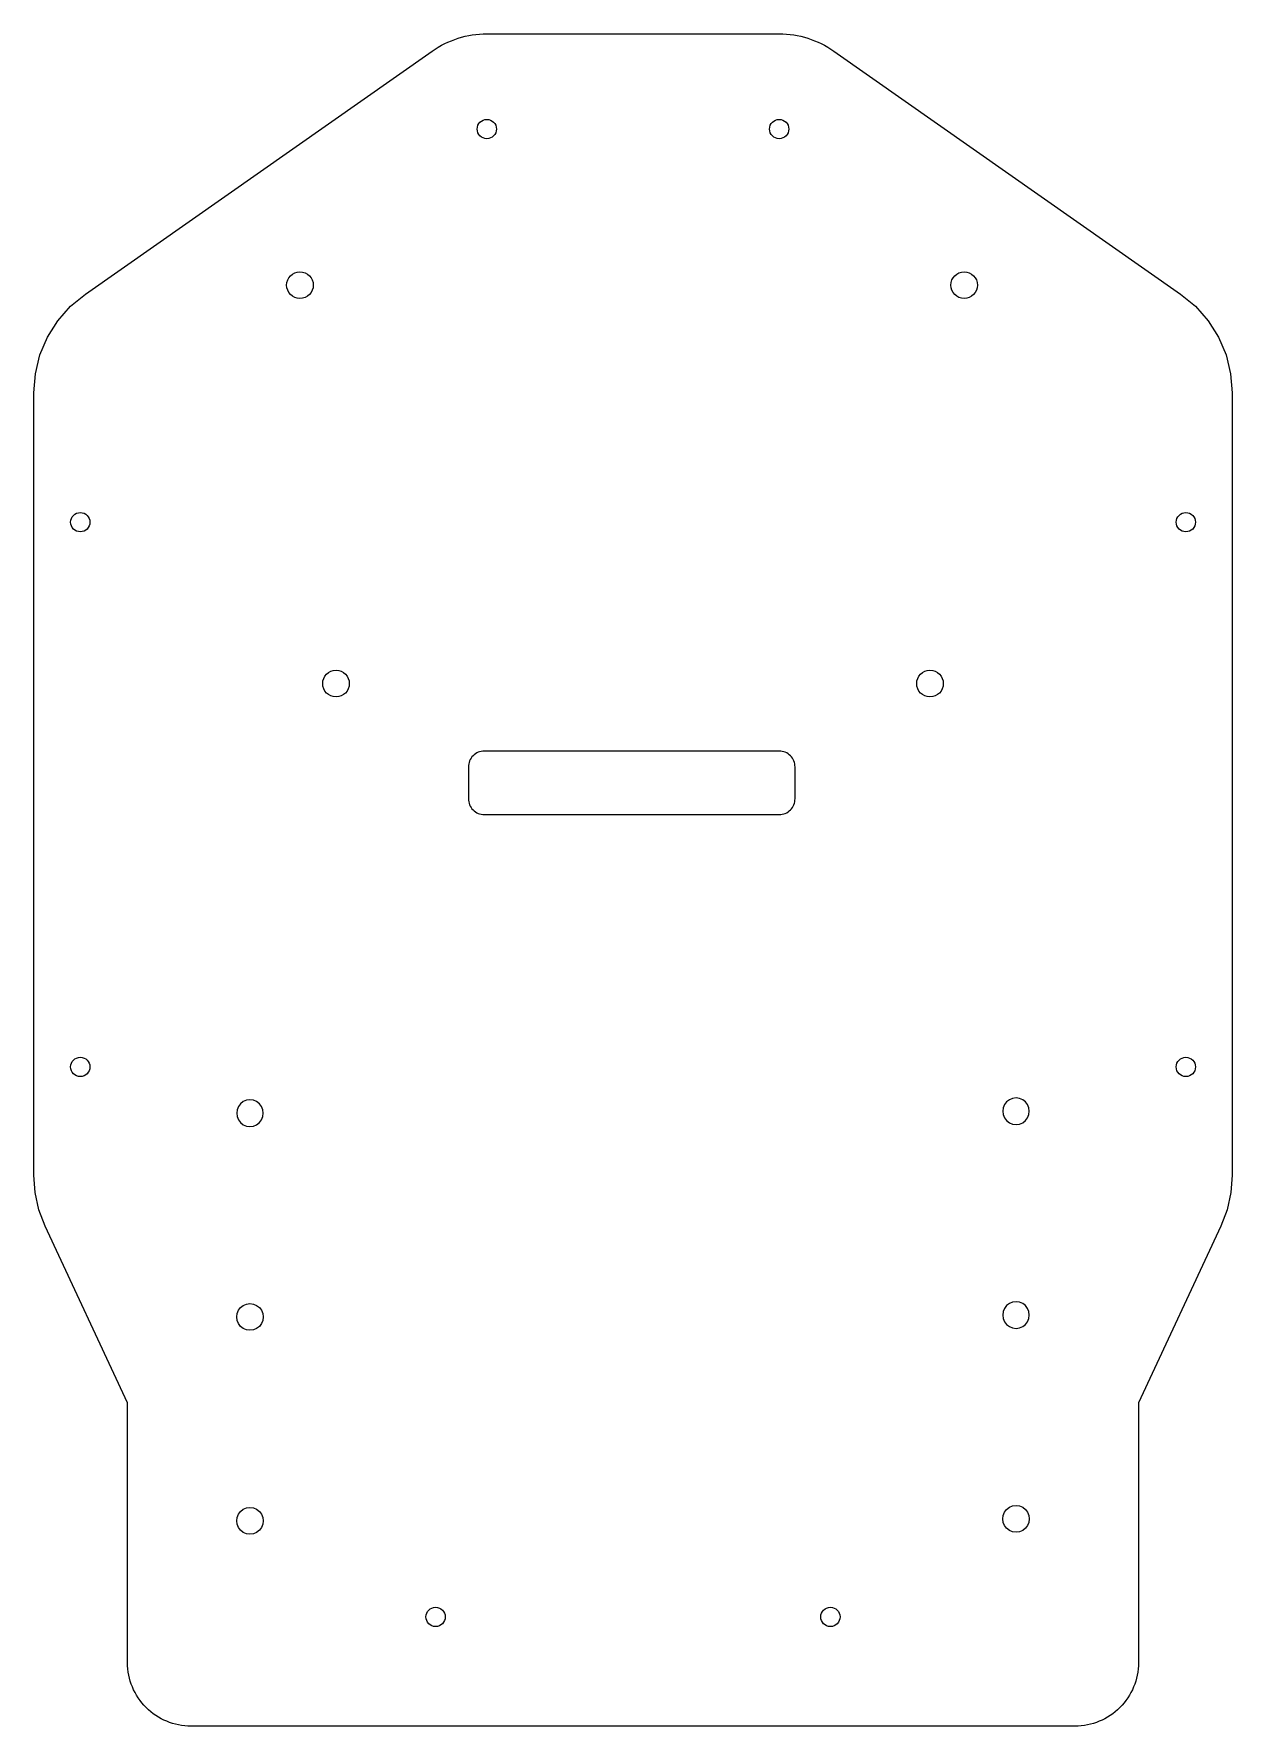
# Model space of a CAD drawing. Header units: millimetres. Extents: x -94 to 94, y -133 to 133.
import ezdxf

# ---------------------------------------------------------------- set-up
doc = ezdxf.new("R2010")
doc.units = ezdxf.units.MM
doc.layers.get('0').update_dxf_attribs({"linetype": 'CONTINUOUS'})

msp = doc.modelspace()

# ---------------------------------------------------------------- linework, layer by layer
for p, q in [((-62.48, -68.86), (-62.41, -68.32)), ((-62.41, -69.41), (-62.48, -68.86)), ((-62.41, -68.32), (-62.2, -67.81)), ((-62.2, -67.81), (-61.87, -67.38)), ((-61.87, -67.38), (-61.43, -67.05)), ((-61.43, -67.05), (-60.93, -66.84)), ((-60.93, -66.84), (-60.38, -66.76)), ((-60.38, -66.76), (-59.84, -66.84)), ((-59.84, -66.84), (-59.33, -67.05)), ((-59.33, -67.05), (-58.9, -67.38)), ((-58.9, -67.38), (-58.56, -67.81)), ((-58.56, -67.81), (-58.35, -68.32)), ((-58.35, -68.32), (-58.28, -68.86)), ((-58.28, -68.86), (-58.35, -69.41)), ((-62.2, -69.91), (-62.41, -69.41)), ((-61.87, -70.35), (-62.2, -69.91)), ((-61.43, -70.68), (-61.87, -70.35)), ((-60.93, -70.89), (-61.43, -70.68)), ((-60.38, -70.96), (-60.93, -70.89)), ((-59.84, -70.89), (-60.38, -70.96)), ((-59.33, -70.68), (-59.84, -70.89)), ((-58.9, -70.35), (-59.33, -70.68)), ((-58.56, -69.91), (-58.9, -70.35)), ((-58.35, -69.41), (-58.56, -69.91)), ((59.33, -98.86), (59.83, -98.65)), ((59.83, -98.65), (60.38, -98.58)), ((60.38, -98.58), (60.92, -98.65)), ((60.92, -98.65), (61.43, -98.86)), ((58.28, -100.68), (58.35, -100.14)), ((58.35, -101.23), (58.28, -100.68)), ((58.35, -100.14), (58.56, -99.63)), ((58.56, -101.73), (58.35, -101.23)), ((58.56, -99.63), (58.89, -99.2)), ((58.89, -99.2), (59.33, -98.86)), ((61.43, -98.86), (61.86, -99.2)), ((61.86, -99.2), (62.19, -99.63)), ((62.19, -99.63), (62.4, -100.14)), ((62.4, -101.23), (62.19, -101.73)), ((62.4, -100.14), (62.48, -100.68)), ((62.48, -100.68), (62.4, -101.23)), ((58.89, -102.17), (58.56, -101.73)), ((59.33, -102.5), (58.89, -102.17)), ((59.83, -102.71), (59.33, -102.5)), ((60.38, -102.78), (59.83, -102.71)), ((60.92, -102.71), (60.38, -102.78)), ((61.43, -102.5), (60.92, -102.71)), ((61.86, -102.17), (61.43, -102.5)), ((62.19, -101.73), (61.86, -102.17))]:
    msp.add_line(p, q)
for points in [[(79.68, -123.35, -0.414214), (69.68, -133.35), (-69.68, -133.35, -0.414214), (-79.68, -123.35), (-79.68, -82.42), (-92.67, -54.56), (-93.66, -51.97), (-94.26, -49.27), (-94.46, -46.51), (-94.46, 76.75), (-94.21, 79.78), (-93.49, 82.74), (-92.3, 85.54), (-90.69, 88.12), (-88.68, 90.41), (-86.33, 92.35), (-31.66, 130.64, -0.153915), (-23.05, 133.35), (23.05, 133.35, -0.153915), (31.66, 130.64), (86.33, 92.35), (88.68, 90.41), (90.69, 88.12), (92.3, 85.54), (93.49, 82.74), (94.21, 79.78), (94.46, 76.75), (94.46, -46.51), (94.26, -49.27), (93.66, -51.97), (92.67, -54.56), (79.68, -82.42)], [(23.05, 20.31), (-23.45, 20.31, 0.414214), (-25.95, 17.81), (-25.95, 12.81, 0.414214), (-23.45, 10.31), (23.05, 10.31, 0.414214), (25.55, 12.81), (25.55, 17.81, 0.414214)], [(-60.38, -38.84), (-59.84, -38.77), (-59.33, -38.56), (-58.9, -38.22), (-58.56, -37.79), (-58.35, -37.28), (-58.28, -36.74), (-58.35, -36.2), (-58.56, -35.69), (-58.9, -35.26), (-59.33, -34.92), (-59.84, -34.71), (-60.38, -34.64), (-60.92, -34.71, 0.000018), (-60.92, -34.71), (-61.43, -34.92), (-61.86, -35.26, 0.000026), (-61.87, -35.26), (-62.2, -35.69), (-62.41, -36.2, 0.000031), (-62.41, -36.2), (-62.48, -36.74, 0.000047), (-62.48, -36.74), (-62.41, -37.28, 0.000031), (-62.41, -37.28), (-62.2, -37.79), (-61.87, -38.22, 0.000026), (-61.86, -38.22), (-61.43, -38.56), (-60.92, -38.77, 0.000018), (-60.92, -38.77)], [(59.33, -38.25), (59.84, -38.46), (60.38, -38.53), (60.92, -38.46), (61.43, -38.25), (61.86, -37.92), (62.2, -37.48), (62.41, -36.98), (62.48, -36.43, 0.00002), (62.48, -36.43), (62.41, -35.89), (62.2, -35.38), (61.86, -34.95), (61.43, -34.62), (60.92, -34.41), (60.38, -34.33), (59.84, -34.41), (59.33, -34.62), (58.89, -34.95), (58.56, -35.38), (58.35, -35.89), (58.28, -36.43), (58.35, -36.98), (58.56, -37.48), (58.89, -37.92)], [(59.33, -70.38), (59.83, -70.59), (60.38, -70.66), (60.92, -70.59), (61.43, -70.38), (61.86, -70.04), (62.2, -69.61), (62.41, -69.1), (62.48, -68.56), (62.41, -68.02), (62.2, -67.51), (61.86, -67.07), (61.43, -66.74), (60.92, -66.53), (60.38, -66.46), (59.83, -66.53), (59.33, -66.74), (58.89, -67.07), (58.56, -67.51, 0.000029), (58.56, -67.51), (58.35, -68.02), (58.28, -68.56), (58.35, -69.1), (58.56, -69.61, 0.000029), (58.56, -69.61), (58.89, -70.04)], [(-61.87, -99.5, -0.000024), (-61.87, -99.5), (-61.43, -99.17), (-60.93, -98.96, -0.000032), (-60.93, -98.96), (-60.38, -98.89, -0.000022), (-60.38, -98.89), (-59.84, -98.96, -0.000032), (-59.84, -98.96), (-59.33, -99.17, -0.000035), (-59.33, -99.17), (-58.9, -99.5, -0.000024), (-58.9, -99.5), (-58.57, -99.94, -0.00005), (-58.57, -99.94), (-58.36, -100.45), (-58.28, -100.99, -0.000025), (-58.28, -100.99), (-58.36, -101.53), (-58.57, -102.04, -0.000033), (-58.57, -102.04), (-58.9, -102.47), (-59.33, -102.81), (-59.84, -103.02), (-60.38, -103.09), (-60.93, -103.02), (-61.43, -102.81), (-61.87, -102.47), (-62.2, -102.04), (-62.41, -101.53), (-62.48, -100.99, -0.000025), (-62.48, -100.99), (-62.41, -100.45), (-62.2, -99.94)]]:
    msp.add_lwpolyline(points, format="xyb", close=True)
for centre, radius in [((-23.05, 118.35), 1.52), ((23.05, 118.35), 1.52), ((-52.5, 93.75), 2.1), ((52.2, 93.75), 2.1), ((-87.13, 56.39), 1.52), ((87.16, 56.39), 1.52), ((-46.82, 30.95), 2.1), ((46.82, 30.95), 2.1), ((-87.13, -29.46), 1.52), ((87.16, -29.46), 1.52), ((-31.12, -116.13), 1.52), ((31.12, -116.13), 1.52)]:
    msp.add_circle(centre, radius)
for centre, start, end in [((-60.38, -68.86), 179.9973, 180.0031), ((-60.38, -68.86), 224.9983, 224.9999), ((60.38, -100.68), 44.9975, 45.0017), ((60.38, -100.68), 14.9969, 15.0027), ((60.38, -100.68), 344.9966, 345.0034), ((60.38, -100.68), -0.005, 0.0048), ((60.38, -100.68), 209.9972, 210.0027), ((60.38, -100.68), 269.9986, 269.9999), ((60.38, -100.68), 284.9977, 285.0038), ((60.38, -100.68), 314.9968, 315.0036)]:
    msp.add_arc(centre, 2.1, start, end)

doc.saveas('drawing.dxf')
